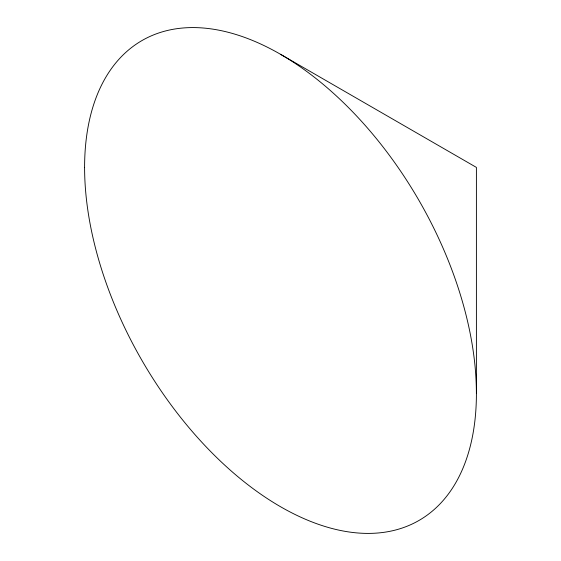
<?xml version="1.0" encoding="UTF-8"?>
<svg xmlns="http://www.w3.org/2000/svg" width="561" height="561" viewBox="0 0 561 561"><rect width="100%" height="100%" fill="white"/><g stroke="black" fill="none" stroke-linecap="round" stroke-linejoin="round"><path stroke-width="0.84" d="M280.5 54.298L476.401 167.402L476.401 393.598M84.599 167.402A277.043 159.948 60 0 0 378.451 532.95A277.043 159.948 60 0 0 378.451 141.148A277.043 159.948 60 0 0 84.599 167.402"/></g></svg>
